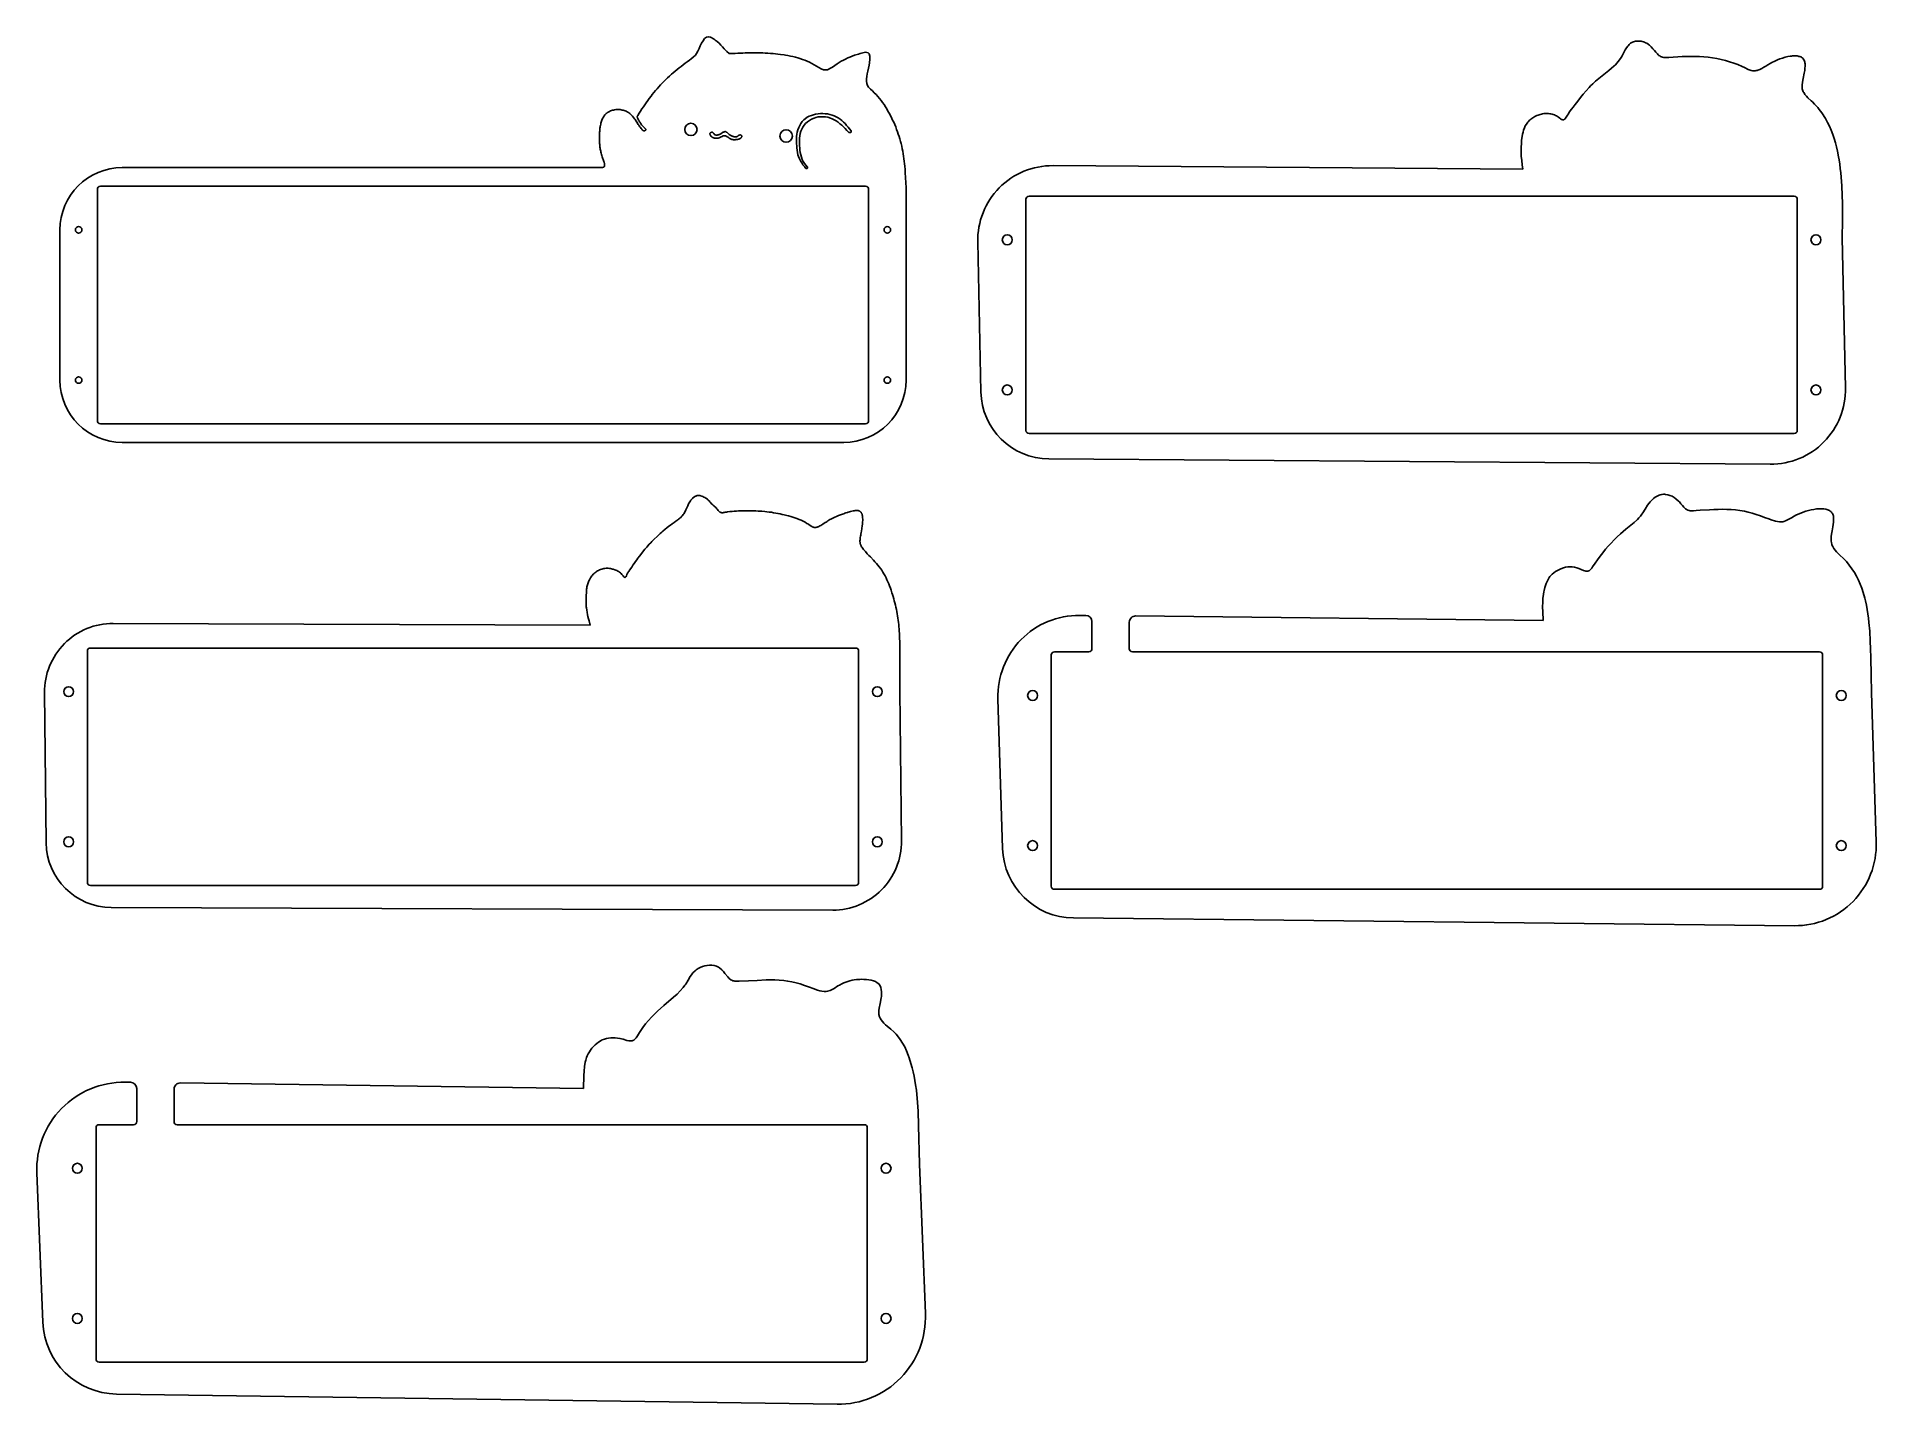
# Model space of a CAD drawing. Header units: millimetres. Extents: x 1 to 592, y 904 to 1343.
import ezdxf

# ---------------------------------------------------------------- set-up
doc = ezdxf.new("R2010")
doc.units = ezdxf.units.MM
doc.header["$LTSCALE"] = 50
doc.header["$MEASUREMENT"] = 0

msp = doc.modelspace()

# ---------------------------------------------------------------- linework, layer by layer
for p, q in [((180.96, 1300.6), (28.52, 1300.6)), ((327.37, 1301.24), (478.23, 1300.14)), ((280.17, 1294.53), (280.17, 1232.4)), ((8.52, 1232.4), (8.52, 1280.6)), ((304.23, 1228.6), (303.2, 1276.73)), ((580.78, 1278.04), (581.81, 1229.9)), ((260.17, 1212.4), (28.52, 1212.4)), ((557.64, 1205.39), (326.06, 1207.06)), ((178.79, 1153.73), (25.64, 1154.29)), ((337.9, 1156.84), (335.96, 1156.87)), ((339.87, 1146.14), (339.87, 1154.84)), ((351.87, 1154.67), (351.87, 1146.14)), ((353.9, 1156.67), (484.76, 1155.26)), ((352.87, 1145.14), (573.47, 1145.14)), ((4.09, 1083.86), (3.56, 1132.05)), ((278.19, 1132.67), (278.72, 1084.49)), ((311.17, 1082.01), (309.69, 1130.07)), ((590.19, 1132.1), (591.67, 1084.04)), ((256.64, 1062.25), (25.01, 1063.09)), ((565.4, 1057.24), (333.92, 1059.72)), ((29.47, 1007), (31.18, 1006.98)), ((33.15, 994.36), (33.15, 1004.98)), ((45.15, 1004.75), (45.15, 994.36)), ((47.18, 1006.75), (176.65, 1004.93)), ((46.15, 993.36), (266.75, 993.36)), ((284.48, 980.7), (286.39, 932.75)), ((1.1, 977.89), (3.01, 929.94)), ((258.02, 903.64), (26.66, 906.9))]:
    msp.add_line(p, q)
at = {"color": 7}
for p, q in [((20.52, 1219.4), (20.52, 1293.6)), ((21.52, 1294.6), (267.17, 1294.6)), ((268.17, 1293.6), (268.17, 1219.4)), ((318.68, 1216.22), (318.68, 1290.42)), ((319.68, 1291.42), (565.33, 1291.42)), ((566.33, 1290.42), (566.33, 1216.22)), ((267.17, 1218.4), (21.52, 1218.4)), ((565.33, 1215.22), (319.68, 1215.22)), ((18.31, 1146.37), (263.96, 1146.37)), ((17.31, 1071.17), (17.31, 1145.37)), ((264.96, 1145.37), (264.96, 1071.17)), ((326.82, 1069.94), (326.82, 1144.14)), ((327.82, 1145.14), (338.87, 1145.14)), ((574.47, 1144.14), (574.47, 1069.94)), ((263.96, 1070.17), (18.31, 1070.17)), ((573.47, 1068.94), (327.82, 1068.94)), ((20.1, 918.16), (20.1, 992.36)), ((21.1, 993.36), (32.15, 993.36)), ((267.75, 992.36), (267.75, 918.16)), ((266.75, 917.16), (21.1, 917.16))]:
    msp.add_line(p, q, dxfattribs=at)
for points in [[(194.07, 1317.37), (194.51, 1318.05), (194.95, 1318.73), (195.39, 1319.42), (195.84, 1320.09), (196.29, 1320.77), (196.75, 1321.44), (197.22, 1322.1), (197.69, 1322.76), (198.29, 1323.56), (198.68, 1324.05), (199.19, 1324.69), (199.71, 1325.31), (200.24, 1325.93), (200.78, 1326.54), (201.34, 1327.14), (201.9, 1327.73), (202.47, 1328.31), (203.05, 1328.88), (203.64, 1329.44), (204.23, 1329.99), (204.85, 1330.55), (205.44, 1331.06), (206.05, 1331.59), (206.67, 1332.1), (207.3, 1332.61), (207.93, 1333.11), (208.58, 1333.61), (209.23, 1334.1), (209.89, 1334.59), (210.61, 1335.11), (211.23, 1335.55), (211.87, 1336.06), (212.56, 1336.74), (212.93, 1337.24), (213.35, 1338), (213.73, 1338.79), (214.12, 1339.68), (214.54, 1340.55), (214.99, 1341.34), (215.49, 1342), (216.06, 1342.43), (216.78, 1342.59), (217.44, 1342.43), (218.52, 1341.83), (218.91, 1341.56), (219.56, 1341.04), (220.16, 1340.5), (220.72, 1339.94), (221.27, 1339.36), (221.81, 1338.77), (222.36, 1338.16), (222.67, 1337.83), (223.38, 1337.25), (224.5, 1337.18), (225.29, 1337.25), (226.12, 1337.3), (226.94, 1337.35), (227.75, 1337.39), (228.55, 1337.43), (229.35, 1337.45), (230.15, 1337.46), (230.95, 1337.47), (231.4, 1337.47), (232.56, 1337.45), (233.37, 1337.43), (234.18, 1337.4), (234.99, 1337.36), (235.81, 1337.31), (236.62, 1337.25), (237.5, 1337.18), (238.24, 1337.11), (239.05, 1337.03), (239.85, 1336.94), (241, 1336.77), (241.46, 1336.7), (242.27, 1336.56), (243.07, 1336.39), (243.87, 1336.22), (244.65, 1336.02), (245.43, 1335.81), (246.06, 1335.62), (246.95, 1335.33), (247.7, 1335.06), (248.44, 1334.76), (249.17, 1334.42), (249.92, 1334.04), (250.64, 1333.64), (251.42, 1333.15), (252.19, 1332.7), (252.95, 1332.3), (253.72, 1332.03), (254.47, 1331.95), (254.91, 1332), (255.92, 1332.47), (256.52, 1332.86), (257.33, 1333.41), (258.02, 1333.87), (258.71, 1334.31), (259.4, 1334.74), (260.08, 1335.13), (260.69, 1335.45), (261.46, 1335.81), (262.17, 1336.1), (262.9, 1336.38), (263.68, 1336.65), (264.88, 1337.06), (265.41, 1337.23), (266.32, 1337.49), (267.16, 1337.61), (267.99, 1337.42), (268.29, 1337.07), (268.5, 1336.36), (268.53, 1335.45), (268.41, 1334.23), (268.29, 1333.48), (268.09, 1332.52), (267.89, 1331.61), (267.7, 1330.73), (267.55, 1329.89), (267.47, 1329.09), (267.46, 1328.34), (267.57, 1327.63), (267.82, 1326.97), (268.13, 1326.47), (268.77, 1325.77), (269.39, 1325.21), (269.99, 1324.63), (270.57, 1324.03), (271.13, 1323.42), (271.65, 1322.79), (272.16, 1322.15), (272.64, 1321.5), (273.11, 1320.83), (273.55, 1320.15), (273.97, 1319.46), (274.38, 1318.76), (274.77, 1318.05), (275.15, 1317.33), (275.63, 1316.38), (275.87, 1315.88), (276.21, 1315.14), (276.53, 1314.39), (276.85, 1313.64), (277.15, 1312.88), (277.43, 1312.12), (277.7, 1311.35), (277.96, 1310.58), (278.19, 1309.8), (278.41, 1309.02), (278.59, 1308.34), (278.8, 1307.44), (278.97, 1306.65), (279.12, 1305.85), (279.26, 1305.05), (279.38, 1304.25), (279.49, 1303.44), (279.59, 1302.63), (279.68, 1301.83), (279.76, 1301.02), (279.85, 1299.96), (279.89, 1299.4), (279.95, 1298.59), (280, 1297.78), (280.04, 1296.96), (280.09, 1296.15), (280.13, 1295.34), (280.17, 1294.53)], [(478.23, 1300.14), (478.02, 1301.53), (477.85, 1302.92), (477.72, 1304.3), (477.69, 1304.67), (477.66, 1305.69), (477.66, 1306.38), (477.67, 1307.08), (477.75, 1308.47), (477.84, 1309.36), (478, 1310.59), (478.12, 1311.3), (478.28, 1311.99), (478.48, 1312.67), (478.72, 1313.33), (479.01, 1313.97), (479.36, 1314.57), (479.56, 1314.87), (479.79, 1315.17), (480, 1315.42), (480.25, 1315.68), (480.52, 1315.93), (480.8, 1316.17), (481.09, 1316.39), (481.4, 1316.61), (481.72, 1316.81), (482.04, 1316.99), (482.73, 1317.32), (483.09, 1317.46), (483.45, 1317.59), (483.82, 1317.7), (484.19, 1317.79), (484.57, 1317.87), (484.95, 1317.92), (485.34, 1317.96), (485.72, 1317.98), (486.1, 1317.98), (486.49, 1317.95), (486.87, 1317.91), (487.25, 1317.85), (487.62, 1317.76), (487.99, 1317.65), (488.36, 1317.52), (488.71, 1317.36), (489.06, 1317.18), (489.4, 1316.98), (489.64, 1316.82), (490.05, 1316.5), (490.36, 1316.27), (490.66, 1316.07), (490.8, 1316), (490.94, 1315.95), (491.14, 1315.92), (491.21, 1315.93), (491.34, 1315.96), (491.47, 1316.02), (491.59, 1316.1), (491.71, 1316.2), (491.95, 1316.46), (492.17, 1316.77), (492.6, 1317.48), (492.83, 1317.87), (493.02, 1318.17), (493.22, 1318.48), (493.42, 1318.78), (493.83, 1319.32), (494.34, 1319.98), (495.05, 1320.89), (495.88, 1321.97), (496.73, 1323.08), (497.61, 1324.18), (498.52, 1325.27), (499.47, 1326.33), (499.96, 1326.85), (500.66, 1327.53), (500.98, 1327.83), (501.5, 1328.3), (502.58, 1329.2), (504.77, 1330.92), (505.85, 1331.79), (506.66, 1332.47), (507.42, 1333.16), (507.92, 1333.64), (508.4, 1334.14), (508.85, 1334.67), (509.29, 1335.23), (509.76, 1335.94), (510.06, 1336.45), (510.42, 1337.09), (511.11, 1338.39), (511.48, 1339.01), (511.88, 1339.58), (512.1, 1339.84), (512.33, 1340.08), (512.57, 1340.31), (512.83, 1340.51), (513.18, 1340.73), (513.4, 1340.84), (513.71, 1340.97), (514.04, 1341.07), (514.38, 1341.15), (514.74, 1341.19), (515.1, 1341.22), (515.46, 1341.22), (515.83, 1341.19), (516.2, 1341.14), (516.57, 1341.06), (516.94, 1340.96), (517.3, 1340.83), (517.65, 1340.69), (517.99, 1340.51), (518.41, 1340.25), (518.62, 1340.1), (518.92, 1339.86), (519.2, 1339.61), (519.47, 1339.34), (519.98, 1338.77), (520.46, 1338.19), (520.94, 1337.62), (521.41, 1337.09), (521.66, 1336.85), (521.91, 1336.62), (522.17, 1336.43), (522.44, 1336.25), (522.73, 1336.11), (523.02, 1336), (523.48, 1335.91), (523.66, 1335.9), (524.01, 1335.9), (524.62, 1335.94), (525.08, 1335.98), (526.51, 1336.1), (527.94, 1336.19), (529.36, 1336.25), (530.77, 1336.29), (532.18, 1336.31), (533.59, 1336.28), (534.99, 1336.23), (536.38, 1336.13), (537.77, 1336), (539.15, 1335.82), (540.53, 1335.59), (541.89, 1335.31), (543.26, 1334.98), (544.61, 1334.6), (545.96, 1334.15), (547.29, 1333.65), (548.62, 1333.08), (549.35, 1332.74), (550.6, 1332.14), (550.92, 1332.01), (551.25, 1331.89), (551.56, 1331.79), (551.92, 1331.71), (552.19, 1331.68), (552.5, 1331.67), (552.81, 1331.69), (553.11, 1331.73), (553.42, 1331.8), (553.72, 1331.89), (554.02, 1332), (554.33, 1332.13), (554.95, 1332.43), (555.58, 1332.79), (556.23, 1333.18), (556.9, 1333.59), (557.61, 1334.01), (558.13, 1334.3), (559.13, 1334.8), (559.94, 1335.16), (560.77, 1335.49), (561.61, 1335.77), (562.44, 1336.02), (563.27, 1336.22), (564.07, 1336.36), (564.46, 1336.41), (564.84, 1336.45), (565.22, 1336.47), (565.58, 1336.47), (565.92, 1336.46), (566.26, 1336.43), (566.58, 1336.39), (566.88, 1336.32), (567.16, 1336.23), (567.43, 1336.13), (567.68, 1336), (567.9, 1335.85), (568.1, 1335.69), (568.28, 1335.49), (568.45, 1335.25), (568.56, 1335.04), (568.66, 1334.78), (568.74, 1334.5), (568.8, 1334.2), (568.84, 1333.88), (568.85, 1333.55), (568.86, 1333.21), (568.81, 1332.48), (568.72, 1331.72), (568.6, 1330.94), (568.26, 1329.24), (568.13, 1328.62), (567.99, 1327.88), (567.9, 1327.18), (567.88, 1326.84), (567.88, 1326.5), (567.91, 1326.17), (567.95, 1325.86), (568.01, 1325.62), (568.14, 1325.25), (568.27, 1324.95), (568.43, 1324.67), (568.61, 1324.39), (568.81, 1324.11), (569.26, 1323.58), (569.77, 1323.05), (570.85, 1322.02), (571.22, 1321.67), (571.91, 1320.97), (572.41, 1320.42), (572.89, 1319.87), (573.35, 1319.3), (573.79, 1318.73), (574.21, 1318.15), (574.61, 1317.56), (575, 1316.96), (575.36, 1316.35), (575.71, 1315.74), (576.05, 1315.12), (576.67, 1313.86), (577.23, 1312.57), (577.73, 1311.26), (578.18, 1309.93), (578.58, 1308.59), (578.94, 1307.24), (579.25, 1305.87), (579.61, 1304.07), (579.77, 1303.12), (579.98, 1301.73), (580.16, 1300.35), (580.31, 1298.96), (580.44, 1297.57), (580.55, 1296.18), (580.63, 1294.78), (580.77, 1291.65), (580.82, 1289.2), (580.85, 1286.41), (580.85, 1283.62), (580.78, 1278.04)], [(194.07, 1317.37), (193.98, 1317.23), (193.95, 1317.15), (193.91, 1317.08), (193.89, 1316.99), (193.88, 1316.93), (193.89, 1316.86), (193.9, 1316.78), (193.92, 1316.7), (193.95, 1316.62), (194.06, 1316.39), (194.17, 1316.17), (194.32, 1315.88), (194.47, 1315.61), (194.61, 1315.34), (194.77, 1315.08), (194.93, 1314.83), (195.11, 1314.58), (195.29, 1314.33), (195.5, 1314.09), (195.61, 1313.96), (195.73, 1313.83), (195.85, 1313.7), (195.98, 1313.57), (196.16, 1313.4), (196.26, 1313.31), (196.4, 1313.17), (196.46, 1313.1), (196.52, 1313.04), (196.56, 1312.97), (196.6, 1312.9), (196.62, 1312.83), (196.62, 1312.77), (196.61, 1312.7), (196.58, 1312.64), (196.53, 1312.58), (196.47, 1312.52), (196.4, 1312.47), (196.32, 1312.43), (196.23, 1312.39), (196.14, 1312.37), (196.07, 1312.37), (195.99, 1312.37), (195.92, 1312.39), (195.85, 1312.42), (195.78, 1312.46), (195.71, 1312.5), (195.64, 1312.56), (195.58, 1312.61), (195.46, 1312.74), (195.32, 1312.9), (195.12, 1313.16), (194.92, 1313.43), (194.72, 1313.7), (194.54, 1313.96), (194.36, 1314.22), (194.19, 1314.48), (193.72, 1315.21), (193.52, 1315.51), (193.16, 1316.04), (192.98, 1316.31), (192.78, 1316.57), (192.58, 1316.82), (192.37, 1317.07), (192.16, 1317.32), (191.93, 1317.55), (191.69, 1317.77), (191.44, 1317.98), (191.18, 1318.18), (190.91, 1318.36), (190.77, 1318.44), (190.63, 1318.53), (190.33, 1318.67), (190.02, 1318.8), (189.7, 1318.92), (189.37, 1319.01), (189.04, 1319.09), (188.7, 1319.15), (188.35, 1319.2), (188, 1319.22), (187.66, 1319.23), (187.31, 1319.22), (186.96, 1319.2), (186.62, 1319.15), (186.28, 1319.09), (185.95, 1319.01), (185.63, 1318.91), (185.31, 1318.8), (185.01, 1318.66), (184.86, 1318.59), (184.72, 1318.51), (184.58, 1318.43), (184.44, 1318.35), (184.31, 1318.25), (184.18, 1318.16), (184.07, 1318.07), (183.93, 1317.96), (183.82, 1317.85), (183.71, 1317.73), (183.6, 1317.62), (183.49, 1317.5), (183.3, 1317.25), (183.12, 1316.98), (182.95, 1316.7), (182.8, 1316.42), (182.66, 1316.12), (182.53, 1315.82), (182.42, 1315.5), (182.31, 1315.19), (182.22, 1314.86), (182.14, 1314.54), (182.06, 1314.17), (182.01, 1313.89), (181.95, 1313.56), (181.91, 1313.23), (181.87, 1312.91), (181.84, 1312.58), (181.81, 1312.26), (181.79, 1311.94), (181.77, 1311.3), (181.75, 1310.68), (181.75, 1310.31), (181.75, 1309.48), (181.76, 1308.9), (181.79, 1308.31), (181.82, 1308.02), (181.84, 1307.72), (181.88, 1307.42), (181.91, 1307.12), (181.96, 1306.82), (182.01, 1306.5), (182.08, 1306.19), (182.15, 1305.86), (182.23, 1305.53), (182.31, 1305.19), (182.41, 1304.83), (182.52, 1304.47), (182.64, 1304.1), (182.75, 1303.77), (183.06, 1302.92), (183.19, 1302.53), (183.24, 1302.34), (183.3, 1302.16), (183.34, 1301.98), (183.37, 1301.81), (183.4, 1301.64), (183.41, 1301.49), (183.41, 1301.34), (183.39, 1301.21), (183.36, 1301.09), (183.34, 1301.03), (183.31, 1300.98), (183.28, 1300.93), (183.25, 1300.89), (183.21, 1300.85), (183.16, 1300.81), (183.1, 1300.77), (183.05, 1300.75), (182.99, 1300.73), (182.93, 1300.71), (182.78, 1300.68), (182.63, 1300.66), (182.46, 1300.65), (182.28, 1300.64), (181.93, 1300.64), (181.78, 1300.64), (181.59, 1300.64), (181.27, 1300.62), (180.96, 1300.6)], [(262.52, 1312.43), (262.04, 1313.02), (261.57, 1313.6), (261.09, 1314.16), (260.59, 1314.71), (260.08, 1315.23), (259.54, 1315.72), (258.98, 1316.17), (258.39, 1316.57), (258.01, 1316.8), (257.12, 1317.23), (256.43, 1317.47), (255.72, 1317.67), (254.99, 1317.81), (254.25, 1317.89), (253.5, 1317.93), (252.75, 1317.92), (251.99, 1317.86), (251.15, 1317.73), (250.51, 1317.59), (249.8, 1317.38), (249.11, 1317.11), (248.47, 1316.78), (247.75, 1316.29), (247.32, 1315.91), (246.83, 1315.37), (246.4, 1314.77), (246.03, 1314.12), (245.72, 1313.44), (245.46, 1312.73), (245.26, 1312), (245.13, 1311.36), (245.03, 1310.54), (244.99, 1309.81), (244.99, 1309.09), (245.01, 1308.36), (245.07, 1307.5), (245.12, 1306.9), (245.19, 1306.17), (245.3, 1305.44), (245.46, 1304.73), (245.63, 1304.16), (245.95, 1303.39), (246.29, 1302.75), (246.67, 1302.13), (247.09, 1301.52), (247.53, 1300.93), (247.98, 1300.34)], [(261.73, 1311.99), (261.19, 1312.55), (260.65, 1313.11), (260.1, 1313.66), (259.54, 1314.18), (258.97, 1314.68), (258.38, 1315.15), (257.77, 1315.58), (257.13, 1315.96), (256.47, 1316.28), (255.88, 1316.52), (255.05, 1316.75), (254.31, 1316.89), (253.54, 1316.95), (252.78, 1316.94), (252.01, 1316.86), (251.25, 1316.7), (250.66, 1316.52), (249.81, 1316.15), (249.14, 1315.77), (248.52, 1315.31), (247.95, 1314.8), (247.45, 1314.23), (247.01, 1313.6), (246.67, 1312.97), (246.41, 1312.27), (246.21, 1311.55), (246.07, 1310.81), (245.99, 1310.05), (245.95, 1309.27), (245.95, 1308.49), (245.98, 1307.63), (246.03, 1306.93), (246.11, 1306.16), (246.23, 1305.4), (246.39, 1304.66), (246.6, 1303.94), (246.87, 1303.25), (247.2, 1302.6), (247.6, 1301.96), (248.05, 1301.36), (248.52, 1300.77)], [(262.52, 1312.43), (262.55, 1312.37), (262.57, 1312.32), (262.59, 1312.26), (262.61, 1312.21), (262.61, 1312.15), (262.61, 1312.12), (262.59, 1312.05), (262.56, 1312), (262.52, 1311.96), (262.47, 1311.92), (262.41, 1311.89), (262.35, 1311.86), (262.29, 1311.84), (262.22, 1311.82), (262.15, 1311.81), (262.1, 1311.82), (262.04, 1311.83), (261.99, 1311.84), (261.93, 1311.86), (261.88, 1311.89), (261.83, 1311.92), (261.78, 1311.95), (261.73, 1311.99)], [(178.79, 1153.73), (178.41, 1155.09), (178.22, 1155.78), (178.05, 1156.46), (177.92, 1157.05), (177.76, 1157.85), (177.64, 1158.55), (177.55, 1159.25), (177.52, 1159.6), (177.5, 1159.81), (177.46, 1160.66), (177.45, 1161.37), (177.46, 1162.07), (177.5, 1163.2), (177.54, 1164.2), (177.59, 1164.91), (177.62, 1165.26), (177.67, 1165.61), (177.74, 1166.02), (177.8, 1166.3), (177.88, 1166.65), (177.97, 1166.99), (178.08, 1167.33), (178.21, 1167.66), (178.35, 1167.99), (178.5, 1168.31), (178.72, 1168.71), (178.86, 1168.93), (179.05, 1169.22), (179.27, 1169.51), (179.5, 1169.78), (179.74, 1170.04), (180, 1170.29), (180.26, 1170.53), (180.55, 1170.75), (180.81, 1170.93), (181.15, 1171.14), (181.46, 1171.31), (181.79, 1171.47), (182.12, 1171.6), (182.46, 1171.72), (182.81, 1171.82), (183.16, 1171.89), (183.51, 1171.95), (183.87, 1171.98), (184.1, 1171.99), (184.57, 1171.97), (184.92, 1171.94), (185.27, 1171.88), (185.62, 1171.81), (185.97, 1171.73), (186.18, 1171.67), (186.66, 1171.52), (187, 1171.39), (187.32, 1171.25), (187.63, 1171.1), (187.84, 1170.98), (187.93, 1170.92), (188.2, 1170.73), (188.45, 1170.51), (188.7, 1170.28), (188.95, 1170.01), (189.19, 1169.73), (189.37, 1169.51), (189.58, 1169.26), (189.65, 1169.19), (189.71, 1169.13), (189.78, 1169.09), (189.86, 1169.06), (189.9, 1169.05), (189.96, 1169.06), (190.01, 1169.08), (190.07, 1169.12), (190.12, 1169.17), (190.18, 1169.23), (190.23, 1169.31), (190.28, 1169.39), (190.38, 1169.58), (190.57, 1169.99), (190.65, 1170.17), (190.75, 1170.38), (190.85, 1170.55), (190.94, 1170.7), (191.04, 1170.85), (191.13, 1170.98), (191.41, 1171.36), (191.52, 1171.51), (191.71, 1171.78), (192.1, 1172.34), (192.5, 1172.93), (192.9, 1173.53), (193.3, 1174.13), (193.72, 1174.73), (194.05, 1175.19), (194.56, 1175.88), (195, 1176.43), (195.25, 1176.74), (196.35, 1178.07), (196.94, 1178.75), (197.74, 1179.67), (198.22, 1180.19), (198.56, 1180.54), (199.22, 1181.19), (200.41, 1182.3), (201.28, 1183.13), (201.8, 1183.62), (202.12, 1183.91), (202.86, 1184.55), (203.41, 1184.99), (204.06, 1185.49), (204.54, 1185.85), (205.11, 1186.26), (205.68, 1186.66), (206.28, 1187.07), (206.86, 1187.48), (207.14, 1187.7), (207.41, 1187.92), (207.68, 1188.15), (207.83, 1188.29), (208.17, 1188.66), (208.4, 1188.93), (208.61, 1189.21), (208.82, 1189.5), (209.01, 1189.8), (209.19, 1190.11), (209.36, 1190.42), (209.52, 1190.74), (209.82, 1191.38), (210.1, 1192.03), (210.38, 1192.64), (210.56, 1192.98), (210.73, 1193.29), (210.92, 1193.58), (211.13, 1193.88), (211.28, 1194.07), (211.49, 1194.3), (211.62, 1194.43), (211.76, 1194.56), (211.9, 1194.68), (212.05, 1194.8), (212.21, 1194.9), (212.36, 1195), (212.53, 1195.09), (212.69, 1195.17), (212.86, 1195.23), (213.02, 1195.29), (213.19, 1195.33), (213.36, 1195.35), (213.57, 1195.36), (213.71, 1195.35), (213.88, 1195.33), (214.05, 1195.29), (214.22, 1195.24), (214.56, 1195.12), (214.91, 1194.97), (215.23, 1194.84), (215.55, 1194.69), (215.86, 1194.52), (216.01, 1194.43), (216.11, 1194.35), (216.29, 1194.22), (216.42, 1194.11), (216.67, 1193.86), (216.92, 1193.6), (217.16, 1193.34), (217.37, 1193.1), (217.64, 1192.81), (218.14, 1192.31), (218.48, 1191.99), (219.16, 1191.35), (219.41, 1191.09), (219.66, 1190.81), (219.88, 1190.53), (220, 1190.39), (220.12, 1190.26), (220.25, 1190.13), (220.38, 1190.03), (220.53, 1189.94), (220.67, 1189.88), (220.83, 1189.84), (221, 1189.82), (221.18, 1189.82), (221.36, 1189.83), (221.55, 1189.85), (221.73, 1189.88), (222.08, 1189.94), (222.49, 1190), (222.86, 1190.06), (223.59, 1190.16), (224.3, 1190.24), (225, 1190.3), (225.7, 1190.35), (226.39, 1190.39), (227.07, 1190.41), (227.76, 1190.43), (228.29, 1190.44), (229.15, 1190.44), (229.85, 1190.44), (230.56, 1190.44), (231.27, 1190.42), (231.98, 1190.4), (232.69, 1190.36), (233.4, 1190.32), (233.89, 1190.29), (234.82, 1190.2), (235.53, 1190.13), (236.24, 1190.04), (236.94, 1189.94), (237.64, 1189.83), (238.34, 1189.71), (239.03, 1189.58), (239.72, 1189.44), (240.41, 1189.29), (241.1, 1189.13), (241.94, 1188.92), (242.47, 1188.77), (243.15, 1188.58), (243.82, 1188.37), (244.49, 1188.15), (245.15, 1187.91), (245.81, 1187.65), (246.46, 1187.37), (247.1, 1187.07), (247.74, 1186.74), (248.36, 1186.39), (248.67, 1186.2), (248.98, 1186.01), (249.37, 1185.75), (249.89, 1185.4), (250.04, 1185.32), (250.19, 1185.24), (250.3, 1185.2), (250.51, 1185.13), (250.66, 1185.1), (250.82, 1185.09), (250.99, 1185.09), (251.15, 1185.1), (251.31, 1185.12), (251.48, 1185.16), (251.65, 1185.2), (251.81, 1185.26), (251.98, 1185.32), (252.15, 1185.4), (252.49, 1185.56), (252.83, 1185.75), (253.17, 1185.96), (253.5, 1186.18), (254.22, 1186.65), (254.49, 1186.83), (254.81, 1187.03), (255.12, 1187.23), (255.44, 1187.41), (255.75, 1187.59), (256.05, 1187.76), (256.66, 1188.07), (257.27, 1188.37), (257.89, 1188.64), (258.51, 1188.9), (259.16, 1189.15), (259.82, 1189.39), (260.16, 1189.5), (260.51, 1189.62), (260.87, 1189.74), (261.37, 1189.89), (261.61, 1189.97), (262, 1190.09), (262.38, 1190.2), (262.77, 1190.3), (263.15, 1190.39), (263.52, 1190.46), (263.88, 1190.51), (264.06, 1190.52), (264.23, 1190.53), (264.39, 1190.53), (264.55, 1190.52), (264.7, 1190.51), (264.85, 1190.49), (264.99, 1190.45), (265.16, 1190.39), (265.24, 1190.35), (265.36, 1190.29), (265.46, 1190.22), (265.56, 1190.13), (265.65, 1190.04), (265.74, 1189.94), (265.81, 1189.83), (265.88, 1189.71), (265.95, 1189.58), (266.01, 1189.45), (266.06, 1189.31), (266.1, 1189.16), (266.14, 1189), (266.17, 1188.84), (266.2, 1188.67), (266.22, 1188.5), (266.25, 1188.13), (266.27, 1187.75), (266.26, 1187.35), (266.24, 1186.94), (266.21, 1186.52), (266.17, 1186.09), (266.11, 1185.65), (265.98, 1184.77), (265.84, 1183.9), (265.76, 1183.47), (265.66, 1182.93), (265.61, 1182.65), (265.54, 1182.26), (265.48, 1181.88), (265.43, 1181.51), (265.4, 1181.16), (265.38, 1180.81), (265.39, 1180.48), (265.41, 1180.31), (265.43, 1180.15), (265.46, 1179.99), (265.49, 1179.83), (265.54, 1179.67), (265.57, 1179.59), (265.66, 1179.36), (265.73, 1179.2), (265.89, 1178.9), (266.08, 1178.61), (266.29, 1178.32), (266.51, 1178.03), (266.75, 1177.75), (267.12, 1177.34), (267.75, 1176.66), (268.25, 1176.13), (268.74, 1175.62), (269.72, 1174.59), (270.2, 1174.07), (270.66, 1173.55), (271.11, 1173.02), (271.55, 1172.48), (272.06, 1171.79), (272.36, 1171.36), (272.74, 1170.77), (273.09, 1170.17), (273.43, 1169.55), (273.75, 1168.92), (274.06, 1168.28), (274.35, 1167.62), (274.62, 1166.96), (274.89, 1166.3), (275.14, 1165.62), (275.37, 1164.95), (275.65, 1164.11), (275.82, 1163.58), (276.03, 1162.9), (276.22, 1162.22), (276.41, 1161.53), (276.59, 1160.84), (276.76, 1160.16), (276.92, 1159.47), (277.07, 1158.78), (277.2, 1158.08), (277.33, 1157.39), (277.45, 1156.7), (277.56, 1156), (277.65, 1155.37), (277.75, 1154.6), (277.82, 1153.9), (277.89, 1153.2), (277.95, 1152.5), (278.01, 1151.79), (278.05, 1151.09), (278.12, 1149.67), (278.17, 1148.26), (278.19, 1146.84), (278.21, 1145.42), (278.21, 1142.18), (278.2, 1138.33), (278.19, 1132.67)], [(484.76, 1155.26), (484.6, 1158.07), (484.56, 1159.48), (484.59, 1161.19), (484.66, 1162.28), (484.83, 1163.67), (484.94, 1164.37), (485.04, 1164.85), (485.26, 1165.76), (485.46, 1166.45), (485.7, 1167.12), (485.98, 1167.77), (486.3, 1168.39), (486.68, 1168.99), (486.94, 1169.34), (487.6, 1170.05), (488.14, 1170.51), (488.71, 1170.93), (489.32, 1171.3), (489.96, 1171.63), (490.37, 1171.81), (491.27, 1172.12), (491.95, 1172.29), (492.64, 1172.39), (493.34, 1172.43), (494.05, 1172.41), (494.77, 1172.31), (495.51, 1172.13), (496.16, 1171.92), (497, 1171.56), (497.74, 1171.26), (498.1, 1171.14), (498.45, 1171.05), (498.78, 1171.01), (499.09, 1171.03), (499.38, 1171.11), (499.54, 1171.2), (499.89, 1171.5), (500.32, 1172.06), (500.56, 1172.39), (501.41, 1173.57), (502.24, 1174.72), (503.06, 1175.84), (503.9, 1176.93), (504.81, 1178.08), (505.65, 1179.05), (506.58, 1180.08), (507.55, 1181.09), (508.56, 1182.08), (509.6, 1183.05), (511.3, 1184.52), (512.88, 1185.81), (513.97, 1186.72), (515.01, 1187.68), (515.49, 1188.18), (515.95, 1188.7), (516.46, 1189.36), (516.76, 1189.81), (517.48, 1191), (518.22, 1192.2), (518.64, 1192.79), (519.11, 1193.35), (519.62, 1193.88), (520.17, 1194.37), (520.76, 1194.8), (521.38, 1195.16), (522.03, 1195.44), (522.36, 1195.55), (522.69, 1195.63), (522.99, 1195.68), (523.38, 1195.72), (523.72, 1195.72), (524.07, 1195.7), (524.77, 1195.58), (525.45, 1195.38), (526.13, 1195.09), (526.77, 1194.73), (527.39, 1194.29), (528.21, 1193.57), (528.49, 1193.26), (528.98, 1192.68), (529.45, 1192.11), (529.92, 1191.58), (530.42, 1191.11), (530.69, 1190.92), (530.97, 1190.76), (531.19, 1190.66), (531.58, 1190.53), (531.91, 1190.47), (532.26, 1190.44), (532.98, 1190.43), (533.88, 1190.48), (535.21, 1190.58), (538.12, 1190.77), (539.56, 1190.84), (540.98, 1190.89), (542.38, 1190.92), (543.77, 1190.9), (545.15, 1190.84), (546.51, 1190.73), (547.86, 1190.56), (549.37, 1190.29), (550.53, 1190.03), (551.85, 1189.67), (553.17, 1189.25), (554.5, 1188.8), (555.84, 1188.33), (557.21, 1187.83), (557.93, 1187.58), (559.31, 1187.12), (560, 1186.95), (560.68, 1186.85), (561.01, 1186.84), (561.3, 1186.85), (561.66, 1186.9), (561.97, 1186.98), (562.59, 1187.19), (563.2, 1187.49), (563.82, 1187.84), (564.46, 1188.22), (565.36, 1188.73), (565.87, 1188.99), (566.64, 1189.36), (567.44, 1189.7), (568.27, 1190.01), (569.12, 1190.28), (569.98, 1190.53), (570.84, 1190.73), (571.69, 1190.89), (572.53, 1191.01), (573.33, 1191.07), (574.1, 1191.08), (574.83, 1191.04), (575.5, 1190.93), (576.11, 1190.75), (576.39, 1190.64), (576.65, 1190.51), (576.89, 1190.36), (577.11, 1190.2), (577.31, 1190.01), (577.48, 1189.81), (577.63, 1189.58), (577.74, 1189.36), (577.85, 1189.07), (577.93, 1188.78), (577.98, 1188.48), (578.01, 1188.16), (578.01, 1187.48), (577.96, 1186.76), (577.86, 1186), (577.73, 1185.23), (577.5, 1183.98), (577.32, 1182.93), (577.23, 1182.2), (577.18, 1181.49), (577.19, 1180.8), (577.28, 1180.14), (577.4, 1179.67), (577.45, 1179.52), (577.72, 1178.92), (578.07, 1178.35), (578.49, 1177.81), (578.96, 1177.27), (580, 1176.24), (581.17, 1175.11), (582.1, 1174.13), (583.03, 1173.01), (583.88, 1171.85), (584.66, 1170.65), (585.36, 1169.42), (585.99, 1168.16), (586.56, 1166.87), (587.06, 1165.56), (587.51, 1164.24), (588.04, 1162.36), (588.25, 1161.53), (588.54, 1160.16), (588.8, 1158.78), (589.02, 1157.39), (589.2, 1156), (589.36, 1154.6), (589.59, 1151.78), (589.78, 1148.56), (589.88, 1146.15), (589.98, 1143.33), (590.1, 1137.71), (590.19, 1132.1)], [(176.65, 1004.93), (176.71, 1009.1), (176.78, 1010.59), (176.91, 1012), (177.16, 1013.4), (177.33, 1014.09), (177.61, 1014.92), (177.81, 1015.43), (178.13, 1016.09), (178.49, 1016.72), (178.89, 1017.33), (179.33, 1017.92), (179.8, 1018.47), (180.31, 1018.98), (180.86, 1019.45), (181.43, 1019.87), (182.25, 1020.35), (182.66, 1020.55), (183.31, 1020.81), (183.98, 1021.01), (184.67, 1021.15), (185.38, 1021.23), (186.09, 1021.26), (186.82, 1021.24), (187.56, 1021.17), (188.3, 1021.05), (189.3, 1020.8), (190.53, 1020.43), (191.24, 1020.27), (191.58, 1020.23), (191.9, 1020.23), (192.23, 1020.29), (192.49, 1020.39), (192.76, 1020.54), (193.02, 1020.75), (193.49, 1021.26), (193.93, 1021.88), (194.59, 1022.92), (195.65, 1024.51), (196.55, 1025.7), (197.48, 1026.81), (198.43, 1027.86), (199.41, 1028.86), (200.4, 1029.82), (202.45, 1031.64), (205.54, 1034.3), (206.66, 1035.3), (207.68, 1036.29), (208.62, 1037.35), (209.2, 1038.12), (209.45, 1038.49), (210.17, 1039.71), (210.9, 1040.93), (211.29, 1041.51), (211.73, 1042.07), (212.45, 1042.8), (212.78, 1043.06), (213.4, 1043.48), (214.08, 1043.84), (214.8, 1044.13), (215.55, 1044.36), (216.31, 1044.51), (217.08, 1044.58), (217.84, 1044.57), (218.57, 1044.47), (219.27, 1044.27), (219.93, 1043.97), (220.29, 1043.75), (221.05, 1043.08), (221.54, 1042.52), (222, 1041.93), (222.92, 1040.78), (223.4, 1040.28), (223.93, 1039.87), (224.22, 1039.71), (224.54, 1039.57), (224.85, 1039.49), (225.19, 1039.43), (225.9, 1039.39), (226.63, 1039.41), (229.56, 1039.54), (232.43, 1039.7), (235.25, 1039.82), (236.65, 1039.84), (238.03, 1039.82), (239.41, 1039.75), (240.94, 1039.62), (242.14, 1039.45), (243.5, 1039.21), (244.87, 1038.9), (246.23, 1038.53), (247.61, 1038.09), (249.21, 1037.51), (250.4, 1037.04), (251.8, 1036.53), (252.5, 1036.33), (253.19, 1036.19), (253.87, 1036.12), (254.54, 1036.13), (254.98, 1036.2), (255.83, 1036.47), (256.46, 1036.77), (257.09, 1037.13), (258.32, 1037.9), (258.78, 1038.18), (259.57, 1038.6), (260.2, 1038.9), (260.85, 1039.16), (261.5, 1039.38), (262.17, 1039.57), (262.86, 1039.72), (263.57, 1039.84), (264.3, 1039.93), (265.32, 1040.01), (265.84, 1040.03), (266.64, 1040.02), (267.44, 1039.98), (268.23, 1039.89), (268.99, 1039.75), (269.71, 1039.55), (270.36, 1039.29), (270.94, 1038.95), (271.43, 1038.53), (271.64, 1038.29), (271.76, 1038.11), (272.08, 1037.43), (272.24, 1036.77), (272.32, 1036.05), (272.32, 1035.3), (272.26, 1034.52), (272.2, 1034.1), (271.86, 1032.23), (271.58, 1030.77), (271.49, 1030.07), (271.45, 1029.39), (271.49, 1028.74), (271.65, 1028.02), (271.85, 1027.55), (272.18, 1026.99), (272.59, 1026.47), (273.07, 1025.96), (273.6, 1025.46), (274.16, 1024.97), (275.33, 1024), (276.21, 1023.22), (276.97, 1022.45), (277.45, 1021.9), (278.32, 1020.75), (279.08, 1019.56), (279.75, 1018.31), (280.33, 1017.03), (280.85, 1015.71), (281.17, 1014.81), (281.74, 1013.03), (282.12, 1011.66), (282.46, 1010.29), (282.76, 1008.91), (283.02, 1007.51), (283.25, 1006.11), (283.49, 1004.42), (283.86, 1000.49), (284.02, 997.66), (284.17, 993.1), (284.48, 980.7)]]:
    msp.add_lwpolyline(points)
msp.add_lwpolyline([(222.18, 1312.14), (222.28, 1312.11), (222.44, 1312.03), (222.59, 1311.94), (222.73, 1311.84), (222.87, 1311.73), (223.01, 1311.61), (223.3, 1311.37), (223.44, 1311.25), (223.58, 1311.14), (223.76, 1311.02), (223.92, 1310.92), (224.1, 1310.82), (224.28, 1310.74), (224.46, 1310.66), (224.65, 1310.59), (224.83, 1310.54), (225.02, 1310.51), (225.21, 1310.48), (225.4, 1310.48), (225.58, 1310.49), (225.76, 1310.53), (225.94, 1310.58), (226.11, 1310.66), (226.22, 1310.72), (226.28, 1310.76), (226.43, 1310.87), (226.59, 1310.98), (226.67, 1311.03), (226.75, 1311.06), (226.84, 1311.09), (226.92, 1311.1), (226.98, 1311.1), (227.1, 1311.06), (227.19, 1311.02), (227.27, 1310.97), (227.34, 1310.9), (227.4, 1310.83), (227.44, 1310.75), (227.45, 1310.66), (227.45, 1310.58), (227.42, 1310.49), (227.38, 1310.4), (227.33, 1310.32), (227.27, 1310.24), (227.2, 1310.16), (227.12, 1310.08), (227.05, 1310.03), (226.97, 1309.97), (226.89, 1309.92), (226.73, 1309.84), (226.56, 1309.77), (226.39, 1309.72), (226.04, 1309.65), (225.85, 1309.62), (225.48, 1309.57), (225.29, 1309.56), (225.11, 1309.55), (224.93, 1309.55), (224.75, 1309.56), (224.57, 1309.59), (224.39, 1309.62), (224.29, 1309.65), (224.06, 1309.73), (223.9, 1309.8), (223.74, 1309.88), (223.58, 1309.97), (223.43, 1310.07), (223.05, 1310.32), (222.79, 1310.49), (222.63, 1310.59), (222.46, 1310.68), (222.3, 1310.75), (222.13, 1310.8), (222.05, 1310.82), (221.96, 1310.83), (221.88, 1310.83), (221.8, 1310.82), (221.63, 1310.8), (221.46, 1310.75), (221.3, 1310.68), (221.13, 1310.6), (220.79, 1310.43), (220.44, 1310.25), (220.25, 1310.17), (220.09, 1310.12), (219.91, 1310.07), (219.73, 1310.03), (219.55, 1310.01), (219.36, 1310), (219.18, 1310), (219, 1310.01), (218.79, 1310.04), (218.64, 1310.08), (218.47, 1310.13), (218.3, 1310.19), (218.14, 1310.27), (217.98, 1310.36), (217.83, 1310.47), (217.68, 1310.59), (217.55, 1310.73), (217.43, 1310.89), (217.38, 1310.98), (217.33, 1311.07), (217.28, 1311.16), (217.25, 1311.25), (217.22, 1311.34), (217.21, 1311.43), (217.22, 1311.52), (217.26, 1311.63), (217.28, 1311.68), (217.34, 1311.75), (217.42, 1311.81), (217.5, 1311.86), (217.6, 1311.9), (217.7, 1311.93), (217.8, 1311.94), (217.89, 1311.94), (217.99, 1311.93), (218.04, 1311.92), (218.15, 1311.86), (218.21, 1311.8), (218.27, 1311.73), (218.33, 1311.66), (218.44, 1311.5), (218.55, 1311.35), (218.6, 1311.28), (218.67, 1311.22), (218.74, 1311.17), (218.82, 1311.13), (218.9, 1311.09), (218.99, 1311.07), (219.08, 1311.05), (219.17, 1311.03), (219.26, 1311.03), (219.36, 1311.03), (219.56, 1311.05), (219.76, 1311.08), (219.96, 1311.14), (220.15, 1311.21), (220.26, 1311.26), (220.5, 1311.38), (220.67, 1311.47), (220.83, 1311.56), (221.13, 1311.76), (221.28, 1311.85), (221.44, 1311.93), (221.59, 1312.01), (221.81, 1312.09), (221.93, 1312.13), (222.11, 1312.17)], close=True)
for centre, radius in [((211.11, 1312.86), 1.99), ((241.68, 1310.74), 1.99), ((312.68, 1277.42), 1.6), ((572.33, 1277.42), 1.6), ((312.68, 1229.22), 1.6), ((572.33, 1229.22), 1.6), ((11.31, 1132.37), 1.6), ((270.96, 1132.37), 1.6), ((320.82, 1131.14), 1.6), ((580.47, 1131.14), 1.6), ((11.31, 1084.17), 1.6), ((270.96, 1084.17), 1.6), ((320.82, 1082.94), 1.6), ((580.47, 1082.94), 1.6), ((14.1, 979.36), 1.6), ((273.75, 979.36), 1.6), ((14.1, 931.16), 1.6), ((273.75, 931.16), 1.6)]:
    msp.add_circle(centre, radius)
at = {"linetype": 'Continuous'}
for centre in [(14.52, 1280.6), (274.17, 1280.6), (14.52, 1232.4), (274.17, 1232.4)]:
    msp.add_circle(centre, 1.05, dxfattribs=at)
for centre, radius, start, end in [((28.52, 1280.6), 20, 90, 180), ((327.2, 1277.24), 24, 89.58735, 181.21609), ((28.52, 1232.4), 20, 180, 270), ((260.17, 1232.4), 20, 270, 0), ((326.22, 1229.06), 22, 181.21609, 269.58735), ((557.81, 1229.39), 24, 269.58735, 1.21609), ((25.56, 1132.29), 22, 89.79142, 180.62811), ((335.68, 1130.87), 26, 89.38766, 181.76753), ((337.87, 1154.84), 2, 0, 89.38185), ((353.87, 1154.67), 2, 89.38185, 180), ((338.87, 1146.14), 1, 269.99977, 0), ((352.87, 1146.14), 1, 180, 269.99977), ((25.08, 1084.09), 21, 180.62811, 269.79142), ((256.72, 1084.25), 22, 269.79142, 0.62811), ((334.16, 1082.72), 23, 181.76753, 269.38766), ((565.68, 1083.24), 26, 269.38766, 1.76753), ((29.08, 979.01), 28, 89.1922, 182.28566), ((31.15, 1004.98), 2, 0, 89.1922), ((47.15, 1004.75), 2, 89.1922, 180), ((32.15, 994.36), 1, 269.99977, 0), ((46.15, 994.36), 1, 180, 269.99977), ((26.99, 930.9), 24, 182.28566, 269.1922), ((258.42, 931.63), 28, 269.1922, 2.28566)]:
    msp.add_arc(centre, radius, start, end)
at = {"color": 7}
for centre, start, end in [((21.52, 1293.6), 89.99977, 180), ((267.17, 1293.6), 0, 89.99977), ((319.68, 1290.42), 89.99977, 180), ((565.33, 1290.42), 0, 89.99977), ((21.52, 1219.4), 180, 270), ((267.17, 1219.4), 270, 0), ((319.68, 1216.22), 180, 270), ((565.33, 1216.22), 270, 0), ((18.31, 1145.37), 89.99977, 180), ((263.96, 1145.37), 0, 89.99977), ((327.82, 1144.14), 89.99977, 180), ((573.47, 1144.14), 0, 89.99977), ((18.31, 1071.17), 180, 270), ((263.96, 1071.17), 270, 0), ((327.82, 1069.94), 180, 270), ((573.47, 1069.94), 270, 0), ((21.1, 992.36), 89.99977, 180), ((266.75, 992.36), 0, 89.99977), ((21.1, 918.16), 180, 270), ((266.75, 918.16), 270, 0)]:
    msp.add_arc(centre, 1, start, end, dxfattribs=at)
msp.add_spline([(248.52, 1300.77), (248.59, 1300.58), (248.43, 1300.34), (248.16, 1300.27), (247.98, 1300.34)], degree=3)

doc.saveas('drawing.dxf')
